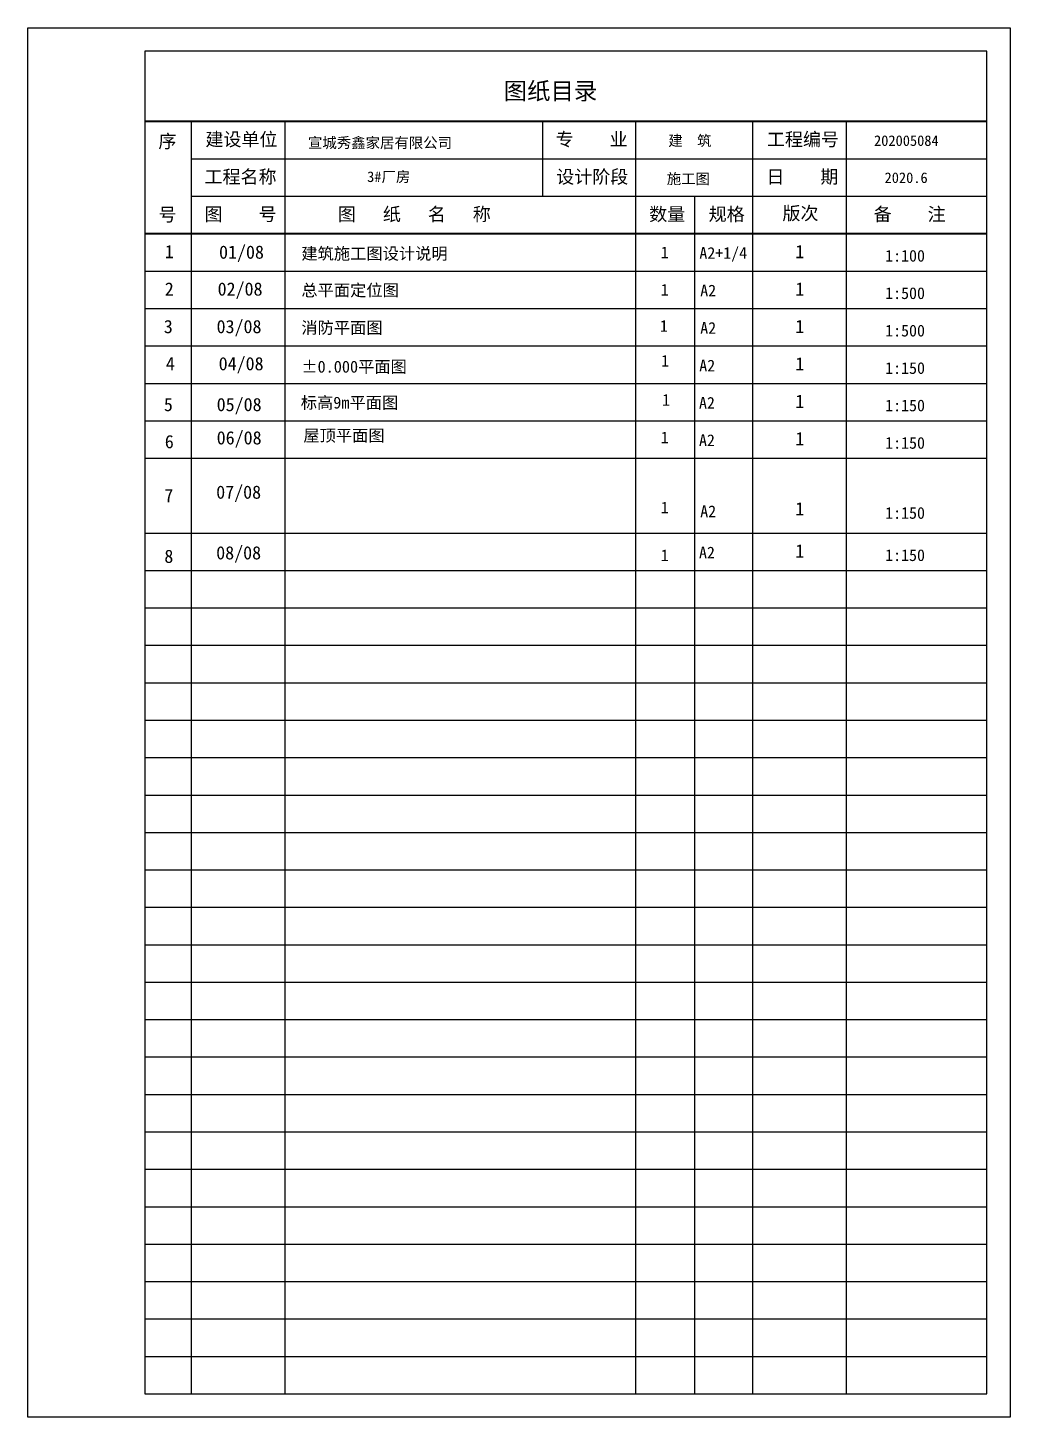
# Model space of a CAD drawing. Extents: x -21908402 to 2165534, y 88493 to 5079726.
# Drawn here: x 2035335 to 2061656, y 449587 to 486812 of the extents above; entities that cross this region are included whole.
import ezdxf
from ezdxf.enums import TextEntityAlignment as Align

# ---------------------------------------------------------------- set-up
doc = ezdxf.new("R2010")
doc.units = 0
doc.header["$LTSCALE"] = 1000
doc.layers.add('PUB_TEXT', color=7, linetype='Continuous')
doc.layers.add('PUB_TITLE', color=4, linetype='Continuous')
doc.styles.add('-宋体', font='', dxfattribs={"width": 0.9})
doc.styles.add('DIM_FONT', font='simplex.shx', dxfattribs={"width": 0.8})
doc.styles.add('HZ2', font='simhei.ttf')
doc.styles.get('-宋体').set_extended_font_data('NSimSun')

msp = doc.modelspace()

# ---------------------------------------------------------------- linework, layer by layer
at = {"layer": 'PUB_TITLE', "color": 4}
for p, q in [((2035335, 486812), (2061656, 486812)), ((2061656, 486812), (2061656, 449587)), ((2061029, 486185), (2038469, 486185)), ((2038469, 486185), (2038469, 450214)), ((2061029, 450214), (2061029, 486185)), ((2039722, 450214), (2039722, 484305)), ((2042229, 450214), (2042229, 484305)), ((2051629, 450214), (2051629, 484305)), ((2054762, 450214), (2054762, 484305)), ((2057269, 450214), (2057269, 484305)), ((2039722, 483302), (2061029, 483302)), ((2039722, 482300), (2061029, 482300)), ((2053196, 482300), (2053196, 450214)), ((2038469, 480294), (2061029, 480294)), ((2038469, 479292), (2061029, 479292)), ((2038469, 479292), (2061029, 479292)), ((2038469, 478289), (2061029, 478289)), ((2038469, 478289), (2061029, 478289)), ((2038469, 477286), (2061029, 477286)), ((2038469, 476284), (2061029, 476284)), ((2038469, 476284), (2061029, 476284)), ((2038469, 475281), (2061029, 475281)), ((2038469, 475281), (2061029, 475281)), ((2038469, 473276), (2061029, 473276)), ((2038469, 472273), (2061029, 472273)), ((2038469, 471270), (2061029, 471270)), ((2038469, 470267), (2061029, 470267)), ((2038469, 469265), (2061029, 469265)), ((2038469, 468262), (2061029, 468262)), ((2038469, 467259), (2061029, 467259)), ((2038469, 466257), (2061029, 466257)), ((2038469, 465254), (2061029, 465254)), ((2038469, 464251), (2061029, 464251)), ((2038469, 463249), (2061029, 463249)), ((2038469, 462246), (2061029, 462246)), ((2038469, 461243), (2061029, 461243)), ((2038469, 460241), (2061029, 460241)), ((2038469, 459238), (2061029, 459238)), ((2038469, 458235), (2061029, 458235)), ((2038469, 457233), (2061029, 457233)), ((2038469, 456230), (2061029, 456230)), ((2038469, 455227), (2061029, 455227)), ((2038469, 454225), (2061029, 454225)), ((2038469, 453222), (2061029, 453222)), ((2038469, 452219), (2061029, 452219)), ((2038469, 451216), (2061029, 451216)), ((2038469, 450214), (2061029, 450214)), ((2061656, 449587), (2035335, 449587))]:
    msp.add_line(p, q, dxfattribs=at)
at = {"layer": 'PUB_TITLE', "color": 7}
msp.add_line((2049122, 484305), (2049122, 482300), dxfattribs=at)
at = {"layer": 'PUB_TITLE', "color": 4}
msp.add_lwpolyline([(2035335, 486812), (2061656, 486812), (2061656, 449587), (2035335, 449587)], close=True, dxfattribs=at)
at = {"layer": 'PUB_TITLE', "color": 4, "const_width": 50.1}
for points in [[(2038469, 484305), (2061029, 484305)], [(2038469, 481297), (2061029, 481297)]]:
    msp.add_lwpolyline(points, dxfattribs=at)

# ---------------------------------------------------------------- texts
at = {"color": 7, "style": 'DIM_FONT', "width": 0.8, "flags": 9}
for tag, s in [('YSIZE', '1000'), ('XSIZE', '3000')]:
    msp.add_attdef(tag, (2042229, 483302), s, height=0.627, dxfattribs=at)
at = {"layer": 'PUB_TEXT', "color": 7}
for s, height, style, p in [('图纸目录', 459.9, 'HZ2', (2048085, 484890)), ('建设单位', 353.7, 'HZ2', (2040094, 483647)), ('专    业', 353.7, 'HZ2', (2049478, 483647)), ('建  筑', 283, 'HZ2', (2052496, 483647)), ('工程编号', 353.7, 'HZ2', (2055138, 483647)), ('202005084', 283, 'HZ2', (2058007, 483647)), ('宣城秀鑫家居有限公司', 283, 'HZ2', (2042841, 483590)), ('工程名称', 353.7, 'HZ2', (2040070, 482644)), ('3#厂房', 283, 'HZ2', (2044427, 482680)), ('设计阶段', 353.7, 'HZ2', (2049494, 482644)), ('施工图', 283, 'HZ2', (2052454, 482625)), ('日    期', 353.7, 'HZ2', (2055123, 482644)), ('版次', 353.7, 'HZ2', (2055554, 481666)), ('图    号', 353.7, 'HZ2', (2040073, 481642)), ('图   纸   名   称', 353.75, 'HZ2', (2043644, 481642)), ('数量', 353.7, 'HZ2', (2051984, 481642)), ('规格', 353.7, 'HZ2', (2053577, 481642)), ('备    注', 353.7, 'HZ2', (2057998, 481642)), ('1', 354, 'HZ2', (2039006, 480639)), ('01/08', 353.7, 'HZ2', (2040459, 480625)), ('建筑施工图设计说明', 319.3, 'HZ2', (2042664, 480604)), ('A2+1/4', 313.3, '-宋体', (2053328, 480622)), ('1', 354, 'HZ2', (2055897, 480639)), ('1', 313, '-宋体', (2052292, 480639)), ('1:100', 313.3, '-宋体', (2058306, 480547)), ('2', 354, 'HZ2', (2039006, 479636)), ('02/08', 353.7, 'HZ2', (2040421, 479636)), ('总平面定位图', 319.3, 'HZ2', (2042664, 479621)), ('1', 313, '-宋体', (2052292, 479636)), ('A2', 313.3, '-宋体', (2053351, 479616)), ('1', 354, 'HZ2', (2055897, 479636)), ('1:500', 313.3, '-宋体', (2058306, 479545)), ('3', 354, 'HZ2', (2038979, 478630)), ('03/08', 353.7, 'HZ2', (2040393, 478630)), ('消防平面图', 319.3, 'HZ2', (2042664, 478618)), ('1', 313, '-宋体', (2052272, 478667)), ('A2', 313.3, '-宋体', (2053351, 478613)), ('1', 354, 'HZ2', (2055897, 478634)), ('1:500', 313.3, '-宋体', (2058306, 478542)), ('4', 354, 'HZ2', (2039034, 477636)), ('04/08', 353.7, 'HZ2', (2040449, 477636)), ('1', 313, '-宋体', (2052305, 477734)), ('1', 354, 'HZ2', (2055897, 477631)), ('%%P0.000平面图', 319.26, 'HZ2', (2042664, 477573)), ('A2', 313.3, '-宋体', (2053325, 477606)), ('1:150', 313.3, '-宋体', (2058306, 477539)), ('5', 354, 'HZ2', (2038981, 476541)), ('05/08', 353.7, 'HZ2', (2040396, 476541)), ('标高9m平面图', 319.3, 'HZ2', (2042648, 476610)), ('1', 313, '-宋体', (2052330, 476686)), ('A2', 313.3, '-宋体', (2053318, 476608)), ('1', 354, 'HZ2', (2055897, 476628)), ('1:150', 313.3, '-宋体', (2058306, 476537)), ('6', 354, 'HZ2', (2039006, 475547)), ('06/08', 353.7, 'HZ2', (2040396, 475650)), ('1', 313, '-宋体', (2052292, 475680)), ('A2', 313.3, '-宋体', (2053318, 475605)), ('1', 354, 'HZ2', (2055897, 475626)), ('1:150', 313.3, '-宋体', (2058306, 475534)), ('7', 354, 'HZ2', (2038994, 474101)), ('07/08', 353.7, 'HZ2', (2040383, 474194)), ('1', 313, '-宋体', (2052292, 473803)), ('A2', 313.3, '-宋体', (2053351, 473700)), ('1', 354, 'HZ2', (2055897, 473748)), ('1:150', 313.3, '-宋体', (2058306, 473657)), ('8', 354, 'HZ2', (2038994, 472476)), ('08/08', 353.7, 'HZ2', (2040383, 472569)), ('1', 313, '-宋体', (2052292, 472522)), ('A2', 313.3, '-宋体', (2053318, 472597)), ('1', 354, 'HZ2', (2055897, 472618)), ('1:150', 313.3, '-宋体', (2058306, 472526))]:
    msp.add_text(s, height=height, dxfattribs=dict(at, style=style)).set_placement(p)
at = {"layer": 'PUB_TEXT', "color": 7, "style": 'HZ2'}
for s, height, p in [('序', 354, (2039076, 483779)), ('2020.6', 283, (2058867, 482793)), ('号', 354, (2039076, 481805))]:
    msp.add_text(s, height=height, dxfattribs=at).set_placement(p, align=Align.MIDDLE)
at = {"layer": 'PUB_TEXT', "color": 7, "insert": (2042717, 476047), "char_height": 319.3, "width": 6000, "attachment_point": 1, "style": 'HZ2'}
msp.add_mtext('屋顶平面图', dxfattribs=at)

doc.saveas('drawing.dxf')
